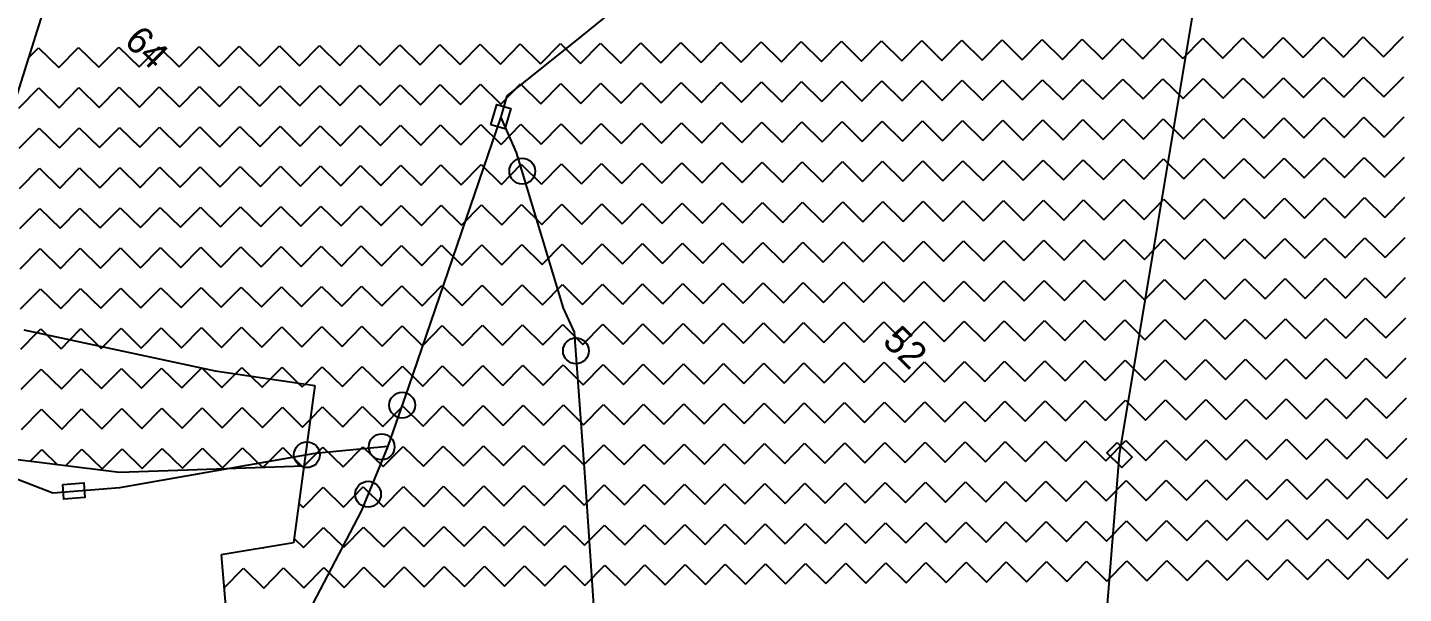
# Model space of a CAD drawing. Header units: metres. Extents: x 342804 to 346854, y 1762918 to 1765966.
# Drawn here: x 345202.7 to 345656.1, y 1764473.2 to 1764659.6 of the extents above; entities that cross this region are included whole.
import ezdxf

# ---------------------------------------------------------------- set-up
doc = ezdxf.new("R2010")
doc.units = ezdxf.units.M
doc.header["$MEASUREMENT"] = 0
for name, color, linetype in [('POLY_HATCH', 12, 'Continuous'), ('POLY_PARCEL', 6, 'Continuous'), ('TEXT_PARCEL', 7, 'Continuous')]:
    doc.layers.add(name, color=color, linetype=linetype)
doc.styles.add('TEXT_MAP', font='')
doc.styles.get('TEXT_MAP').set_extended_font_data('Kruti Dev 050')

msp = doc.modelspace()

# ---------------------------------------------------------------- linework, layer by layer
for points in [[(345355.37, 1764627.56), (345357.31, 1764634.23), (345361.92, 1764632.89), (345359.98, 1764626.22)], [(345561.76, 1764522.95), (345566.71, 1764518.08), (345563.34, 1764514.66), (345558.39, 1764519.53)], [(345214.27, 1764509.01), (345221.19, 1764509.57), (345221.58, 1764504.78), (345214.66, 1764504.23)]]:
    msp.add_lwpolyline(points, close=True)
for centre in [(345365.71, 1764612.27), (345383.4, 1764553.09), (345326.13, 1764535.2), (345319.38, 1764521.46), (345294.74, 1764518.88), (345314.91, 1764505.86)]:
    msp.add_circle(centre, 4.25)
at = {"layer": 'POLY_HATCH'}
for p, q in [((345211.71, 1764677.33), (345197.61, 1764632.48)), ((345201.41, 1764560.04), (345264.54, 1764546.46)), ((345264.54, 1764546.46), (345297.35, 1764541.67)), ((345297.35, 1764541.67), (345290.37, 1764489.89)), ((345233.04, 1764512.99), (345190.44, 1764518.3)), ((345293.77, 1764515.07), (345233.04, 1764512.99)), ((345290.37, 1764489.89), (345266.46, 1764485.93)), ((345266.46, 1764485.93), (345270.92, 1764433.47))]:
    msp.add_line(p, q, dxfattribs=at)
at = {"layer": 'POLY_HATCH', "linetype": 'Continuous'}
for p, q in [((345636.32, 1764649.85), (345642.88, 1764656.52)), ((345642.88, 1764656.52), (345649.55, 1764649.96)), ((345649.55, 1764649.96), (345656.11, 1764656.63)), ((345202.99, 1764649.58), (345206.29, 1764652.94)), ((345206.29, 1764652.94), (345212.96, 1764646.38)), ((345212.96, 1764646.38), (345219.52, 1764653.05)), ((345219.52, 1764653.05), (345226.19, 1764646.49)), ((345226.19, 1764646.49), (345232.75, 1764653.16)), ((345232.75, 1764653.16), (345239.42, 1764646.6)), ((345239.42, 1764646.6), (345245.98, 1764653.26)), ((345245.98, 1764653.26), (345252.65, 1764646.7)), ((345252.65, 1764646.7), (345259.21, 1764653.37)), ((345259.21, 1764653.37), (345265.88, 1764646.81)), ((345265.88, 1764646.81), (345272.44, 1764653.48)), ((345272.44, 1764653.48), (345279.11, 1764646.92)), ((345279.11, 1764646.92), (345285.67, 1764653.59)), ((345285.67, 1764653.59), (345292.34, 1764647.03)), ((345292.34, 1764647.03), (345298.9, 1764653.7)), ((345298.9, 1764653.7), (345305.57, 1764647.14)), ((345305.57, 1764647.14), (345312.13, 1764653.81)), ((345312.13, 1764653.81), (345318.8, 1764647.25)), ((345318.8, 1764647.25), (345325.36, 1764653.92)), ((345325.36, 1764653.92), (345332.03, 1764647.35)), ((345332.03, 1764647.35), (345338.59, 1764654.02)), ((345338.59, 1764654.02), (345345.26, 1764647.46)), ((345345.26, 1764647.46), (345351.82, 1764654.13)), ((345351.82, 1764654.13), (345358.49, 1764647.57)), ((345358.49, 1764647.57), (345365.05, 1764654.24)), ((345365.05, 1764654.24), (345371.72, 1764647.68)), ((345371.72, 1764647.68), (345378.28, 1764654.35)), ((345378.28, 1764654.35), (345384.95, 1764647.79)), ((345384.95, 1764647.79), (345391.51, 1764654.46)), ((345391.51, 1764654.46), (345398.18, 1764647.9)), ((345398.18, 1764647.9), (345404.74, 1764654.57)), ((345404.74, 1764654.57), (345411.41, 1764648.01)), ((345411.41, 1764648.01), (345417.97, 1764654.68)), ((345417.97, 1764654.68), (345424.64, 1764648.11)), ((345424.64, 1764648.11), (345431.2, 1764654.78)), ((345431.2, 1764654.78), (345437.87, 1764648.22)), ((345437.87, 1764648.22), (345444.43, 1764654.89)), ((345444.43, 1764654.89), (345451.1, 1764648.33)), ((345451.1, 1764648.33), (345457.66, 1764655)), ((345457.66, 1764655), (345464.33, 1764648.44)), ((345464.33, 1764648.44), (345470.89, 1764655.11)), ((345470.89, 1764655.11), (345477.56, 1764648.55)), ((345477.56, 1764648.55), (345484.12, 1764655.22)), ((345484.12, 1764655.22), (345490.79, 1764648.66)), ((345490.79, 1764648.66), (345497.35, 1764655.33)), ((345497.35, 1764655.33), (345504.02, 1764648.77)), ((345504.02, 1764648.77), (345510.58, 1764655.44)), ((345510.58, 1764655.44), (345517.25, 1764648.87)), ((345517.25, 1764648.87), (345523.81, 1764655.54)), ((345523.81, 1764655.54), (345530.48, 1764648.98)), ((345530.48, 1764648.98), (345537.04, 1764655.65)), ((345537.04, 1764655.65), (345543.71, 1764649.09)), ((345543.71, 1764649.09), (345550.27, 1764655.76)), ((345550.27, 1764655.76), (345556.94, 1764649.2)), ((345556.94, 1764649.2), (345563.5, 1764655.87)), ((345563.5, 1764655.87), (345570.17, 1764649.31)), ((345570.17, 1764649.31), (345576.73, 1764655.98)), ((345576.73, 1764655.98), (345583.4, 1764649.42)), ((345583.4, 1764649.42), (345589.96, 1764656.09)), ((345589.96, 1764656.09), (345596.63, 1764649.53)), ((345596.63, 1764649.53), (345603.19, 1764656.19)), ((345603.19, 1764656.19), (345609.86, 1764649.63)), ((345609.86, 1764649.63), (345616.42, 1764656.3)), ((345616.42, 1764656.3), (345623.09, 1764649.74)), ((345623.09, 1764649.74), (345629.65, 1764656.41)), ((345629.65, 1764656.41), (345636.32, 1764649.85)), ((345583.51, 1764636.19), (345590.07, 1764642.86)), ((345590.07, 1764642.86), (345596.74, 1764636.3)), ((345596.74, 1764636.3), (345603.3, 1764642.96)), ((345603.3, 1764642.96), (345609.97, 1764636.4)), ((345609.97, 1764636.4), (345616.53, 1764643.07)), ((345616.53, 1764643.07), (345623.2, 1764636.51)), ((345623.2, 1764636.51), (345629.76, 1764643.18)), ((345629.76, 1764643.18), (345636.43, 1764636.62)), ((345636.43, 1764636.62), (345642.99, 1764643.29)), ((345642.99, 1764643.29), (345649.66, 1764636.73)), ((345649.66, 1764636.73), (345656.22, 1764643.4)), ((345199.84, 1764633.04), (345206.4, 1764639.71)), ((345206.4, 1764639.71), (345213.07, 1764633.15)), ((345213.07, 1764633.15), (345219.63, 1764639.82)), ((345219.63, 1764639.82), (345226.3, 1764633.26)), ((345226.3, 1764633.26), (345232.86, 1764639.93)), ((345232.86, 1764639.93), (345239.53, 1764633.37)), ((345239.53, 1764633.37), (345246.09, 1764640.03)), ((345246.09, 1764640.03), (345252.76, 1764633.47)), ((345252.76, 1764633.47), (345259.32, 1764640.14)), ((345259.32, 1764640.14), (345265.99, 1764633.58)), ((345265.99, 1764633.58), (345272.55, 1764640.25)), ((345272.55, 1764640.25), (345279.22, 1764633.69)), ((345279.22, 1764633.69), (345285.78, 1764640.36)), ((345285.78, 1764640.36), (345292.45, 1764633.8)), ((345292.45, 1764633.8), (345299.01, 1764640.47)), ((345299.01, 1764640.47), (345305.68, 1764633.91)), ((345305.68, 1764633.91), (345312.24, 1764640.58)), ((345312.24, 1764640.58), (345318.91, 1764634.02)), ((345318.91, 1764634.02), (345325.47, 1764640.69)), ((345325.47, 1764640.69), (345332.14, 1764634.12)), ((345332.14, 1764634.12), (345338.7, 1764640.79)), ((345338.7, 1764640.79), (345345.37, 1764634.23)), ((345345.37, 1764634.23), (345351.93, 1764640.9)), ((345351.93, 1764640.9), (345358.6, 1764634.34)), ((345358.6, 1764634.34), (345365.16, 1764641.01)), ((345365.16, 1764641.01), (345371.83, 1764634.45)), ((345371.83, 1764634.45), (345378.39, 1764641.12)), ((345378.39, 1764641.12), (345385.06, 1764634.56)), ((345385.06, 1764634.56), (345391.62, 1764641.23)), ((345391.62, 1764641.23), (345398.29, 1764634.67)), ((345398.29, 1764634.67), (345404.85, 1764641.34)), ((345404.85, 1764641.34), (345411.52, 1764634.78)), ((345411.52, 1764634.78), (345418.08, 1764641.45)), ((345418.08, 1764641.45), (345424.75, 1764634.88)), ((345424.75, 1764634.88), (345431.31, 1764641.55)), ((345431.31, 1764641.55), (345437.98, 1764634.99)), ((345437.98, 1764634.99), (345444.54, 1764641.66)), ((345444.54, 1764641.66), (345451.21, 1764635.1)), ((345451.21, 1764635.1), (345457.77, 1764641.77)), ((345457.77, 1764641.77), (345464.44, 1764635.21)), ((345464.44, 1764635.21), (345471, 1764641.88)), ((345471, 1764641.88), (345477.67, 1764635.32)), ((345477.67, 1764635.32), (345484.23, 1764641.99)), ((345484.23, 1764641.99), (345490.9, 1764635.43)), ((345490.9, 1764635.43), (345497.46, 1764642.1)), ((345497.46, 1764642.1), (345504.13, 1764635.54)), ((345504.13, 1764635.54), (345510.69, 1764642.21)), ((345510.69, 1764642.21), (345517.36, 1764635.64)), ((345517.36, 1764635.64), (345523.92, 1764642.31)), ((345523.92, 1764642.31), (345530.59, 1764635.75)), ((345530.59, 1764635.75), (345537.15, 1764642.42)), ((345537.15, 1764642.42), (345543.82, 1764635.86)), ((345543.82, 1764635.86), (345550.38, 1764642.53)), ((345550.38, 1764642.53), (345557.05, 1764635.97)), ((345557.05, 1764635.97), (345563.61, 1764642.64)), ((345563.61, 1764642.64), (345570.28, 1764636.08)), ((345570.28, 1764636.08), (345576.84, 1764642.75)), ((345576.84, 1764642.75), (345583.51, 1764636.19)), ((345543.93, 1764622.63), (345550.49, 1764629.3)), ((345550.49, 1764629.3), (345557.16, 1764622.74)), ((345557.16, 1764622.74), (345563.72, 1764629.41)), ((345563.72, 1764629.41), (345570.39, 1764622.85)), ((345570.39, 1764622.85), (345576.95, 1764629.52)), ((345576.95, 1764629.52), (345583.62, 1764622.96)), ((345583.62, 1764622.96), (345590.18, 1764629.63)), ((345590.18, 1764629.63), (345596.85, 1764623.07)), ((345596.85, 1764623.07), (345603.41, 1764629.73)), ((345603.41, 1764629.73), (345610.08, 1764623.17)), ((345610.08, 1764623.17), (345616.64, 1764629.84)), ((345616.64, 1764629.84), (345623.31, 1764623.28)), ((345623.31, 1764623.28), (345629.87, 1764629.95)), ((345629.87, 1764629.95), (345636.54, 1764623.39)), ((345636.54, 1764623.39), (345643.1, 1764630.06)), ((345643.1, 1764630.06), (345649.77, 1764623.5)), ((345649.77, 1764623.5), (345656.33, 1764630.17)), ((345199.95, 1764619.81), (345206.51, 1764626.48)), ((345206.51, 1764626.48), (345213.18, 1764619.92)), ((345213.18, 1764619.92), (345219.74, 1764626.59)), ((345219.74, 1764626.59), (345226.41, 1764620.03)), ((345226.41, 1764620.03), (345232.97, 1764626.7)), ((345232.97, 1764626.7), (345239.64, 1764620.14)), ((345239.64, 1764620.14), (345246.2, 1764626.8)), ((345246.2, 1764626.8), (345252.87, 1764620.24)), ((345252.87, 1764620.24), (345259.43, 1764626.91)), ((345259.43, 1764626.91), (345266.1, 1764620.35)), ((345266.1, 1764620.35), (345272.66, 1764627.02)), ((345272.66, 1764627.02), (345279.33, 1764620.46)), ((345279.33, 1764620.46), (345285.89, 1764627.13)), ((345285.89, 1764627.13), (345292.56, 1764620.57)), ((345292.56, 1764620.57), (345299.12, 1764627.24)), ((345299.12, 1764627.24), (345305.79, 1764620.68)), ((345305.79, 1764620.68), (345312.35, 1764627.35)), ((345312.35, 1764627.35), (345319.02, 1764620.79)), ((345319.02, 1764620.79), (345325.58, 1764627.46)), ((345325.58, 1764627.46), (345332.25, 1764620.89)), ((345332.25, 1764620.89), (345338.81, 1764627.56)), ((345338.81, 1764627.56), (345345.48, 1764621)), ((345345.48, 1764621), (345352.04, 1764627.67)), ((345352.04, 1764627.67), (345358.71, 1764621.11)), ((345358.71, 1764621.11), (345365.27, 1764627.78)), ((345365.27, 1764627.78), (345371.94, 1764621.22)), ((345371.94, 1764621.22), (345378.5, 1764627.89)), ((345378.5, 1764627.89), (345385.17, 1764621.33)), ((345385.17, 1764621.33), (345391.73, 1764628)), ((345391.73, 1764628), (345398.4, 1764621.44)), ((345398.4, 1764621.44), (345404.96, 1764628.11)), ((345404.96, 1764628.11), (345411.63, 1764621.55)), ((345411.63, 1764621.55), (345418.19, 1764628.22)), ((345418.19, 1764628.22), (345424.86, 1764621.65)), ((345424.86, 1764621.65), (345431.42, 1764628.32)), ((345431.42, 1764628.32), (345438.09, 1764621.76)), ((345438.09, 1764621.76), (345444.65, 1764628.43)), ((345444.65, 1764628.43), (345451.32, 1764621.87)), ((345451.32, 1764621.87), (345457.88, 1764628.54)), ((345457.88, 1764628.54), (345464.55, 1764621.98)), ((345464.55, 1764621.98), (345471.11, 1764628.65)), ((345471.11, 1764628.65), (345477.78, 1764622.09)), ((345477.78, 1764622.09), (345484.34, 1764628.76)), ((345484.34, 1764628.76), (345491.01, 1764622.2)), ((345491.01, 1764622.2), (345497.57, 1764628.87)), ((345497.57, 1764628.87), (345504.24, 1764622.31)), ((345504.24, 1764622.31), (345510.8, 1764628.98)), ((345510.8, 1764628.98), (345517.47, 1764622.41)), ((345517.47, 1764622.41), (345524.03, 1764629.08)), ((345524.03, 1764629.08), (345530.7, 1764622.52)), ((345530.7, 1764622.52), (345537.26, 1764629.19)), ((345537.26, 1764629.19), (345543.93, 1764622.63)), ((345491.12, 1764608.97), (345497.68, 1764615.64)), ((345497.68, 1764615.64), (345504.35, 1764609.08)), ((345504.35, 1764609.08), (345510.91, 1764615.74)), ((345510.91, 1764615.74), (345517.58, 1764609.18)), ((345517.58, 1764609.18), (345524.14, 1764615.85)), ((345524.14, 1764615.85), (345530.81, 1764609.29)), ((345530.81, 1764609.29), (345537.37, 1764615.96)), ((345537.37, 1764615.96), (345544.04, 1764609.4)), ((345544.04, 1764609.4), (345550.6, 1764616.07)), ((345550.6, 1764616.07), (345557.27, 1764609.51)), ((345557.27, 1764609.51), (345563.83, 1764616.18)), ((345563.83, 1764616.18), (345570.5, 1764609.62)), ((345570.5, 1764609.62), (345577.06, 1764616.29)), ((345577.06, 1764616.29), (345583.73, 1764609.73)), ((345583.73, 1764609.73), (345590.29, 1764616.4)), ((345590.29, 1764616.4), (345596.96, 1764609.84)), ((345596.96, 1764609.84), (345603.52, 1764616.5)), ((345603.52, 1764616.5), (345610.19, 1764609.94)), ((345610.19, 1764609.94), (345616.75, 1764616.61)), ((345616.75, 1764616.61), (345623.42, 1764610.05)), ((345623.42, 1764610.05), (345629.98, 1764616.72)), ((345629.98, 1764616.72), (345636.65, 1764610.16)), ((345636.65, 1764610.16), (345643.21, 1764616.83)), ((345643.21, 1764616.83), (345649.88, 1764610.27)), ((345649.88, 1764610.27), (345656.44, 1764616.94)), ((345200.06, 1764606.58), (345206.62, 1764613.25)), ((345206.62, 1764613.25), (345213.29, 1764606.69)), ((345213.29, 1764606.69), (345219.85, 1764613.36)), ((345219.85, 1764613.36), (345226.52, 1764606.8)), ((345226.52, 1764606.8), (345233.08, 1764613.47)), ((345233.08, 1764613.47), (345239.75, 1764606.9)), ((345239.75, 1764606.9), (345246.31, 1764613.57)), ((345246.31, 1764613.57), (345252.98, 1764607.01)), ((345252.98, 1764607.01), (345259.54, 1764613.68)), ((345259.54, 1764613.68), (345266.21, 1764607.12)), ((345266.21, 1764607.12), (345272.77, 1764613.79)), ((345272.77, 1764613.79), (345279.44, 1764607.23)), ((345279.44, 1764607.23), (345286, 1764613.9)), ((345286, 1764613.9), (345292.67, 1764607.34)), ((345292.67, 1764607.34), (345299.23, 1764614.01)), ((345299.23, 1764614.01), (345305.9, 1764607.45)), ((345305.9, 1764607.45), (345312.46, 1764614.12)), ((345312.46, 1764614.12), (345319.13, 1764607.56)), ((345319.13, 1764607.56), (345325.69, 1764614.23)), ((345325.69, 1764614.23), (345332.36, 1764607.66)), ((345332.36, 1764607.66), (345338.92, 1764614.33)), ((345338.92, 1764614.33), (345345.59, 1764607.77)), ((345345.59, 1764607.77), (345352.15, 1764614.44)), ((345352.15, 1764614.44), (345358.82, 1764607.88)), ((345358.82, 1764607.88), (345365.38, 1764614.55)), ((345365.38, 1764614.55), (345372.05, 1764607.99)), ((345372.05, 1764607.99), (345378.61, 1764614.66)), ((345378.61, 1764614.66), (345385.28, 1764608.1)), ((345385.28, 1764608.1), (345391.84, 1764614.77)), ((345391.84, 1764614.77), (345398.51, 1764608.21)), ((345398.51, 1764608.21), (345405.07, 1764614.88)), ((345405.07, 1764614.88), (345411.74, 1764608.32)), ((345411.74, 1764608.32), (345418.3, 1764614.99)), ((345418.3, 1764614.99), (345424.97, 1764608.42)), ((345424.97, 1764608.42), (345431.53, 1764615.09)), ((345431.53, 1764615.09), (345438.2, 1764608.53)), ((345438.2, 1764608.53), (345444.76, 1764615.2)), ((345444.76, 1764615.2), (345451.43, 1764608.64)), ((345451.43, 1764608.64), (345457.99, 1764615.31)), ((345457.99, 1764615.31), (345464.66, 1764608.75)), ((345464.66, 1764608.75), (345471.22, 1764615.42)), ((345471.22, 1764615.42), (345477.89, 1764608.86)), ((345477.89, 1764608.86), (345484.45, 1764615.53)), ((345484.45, 1764615.53), (345491.12, 1764608.97)), ((345451.54, 1764595.41), (345458.1, 1764602.08)), ((345458.1, 1764602.08), (345464.77, 1764595.52)), ((345464.77, 1764595.52), (345471.33, 1764602.19)), ((345471.33, 1764602.19), (345478, 1764595.63)), ((345478, 1764595.63), (345484.56, 1764602.3)), ((345484.56, 1764602.3), (345491.23, 1764595.74)), ((345491.23, 1764595.74), (345497.79, 1764602.41)), ((345497.79, 1764602.41), (345504.46, 1764595.85)), ((345504.46, 1764595.85), (345511.02, 1764602.51)), ((345511.02, 1764602.51), (345517.69, 1764595.95)), ((345517.69, 1764595.95), (345524.25, 1764602.62)), ((345524.25, 1764602.62), (345530.92, 1764596.06)), ((345530.92, 1764596.06), (345537.48, 1764602.73)), ((345537.48, 1764602.73), (345544.15, 1764596.17)), ((345544.15, 1764596.17), (345550.71, 1764602.84)), ((345550.71, 1764602.84), (345557.38, 1764596.28)), ((345557.38, 1764596.28), (345563.94, 1764602.95)), ((345563.94, 1764602.95), (345570.61, 1764596.39)), ((345570.61, 1764596.39), (345577.17, 1764603.06)), ((345577.17, 1764603.06), (345583.84, 1764596.5)), ((345583.84, 1764596.5), (345590.4, 1764603.17)), ((345590.4, 1764603.17), (345597.07, 1764596.61)), ((345597.07, 1764596.61), (345603.63, 1764603.27)), ((345603.63, 1764603.27), (345610.3, 1764596.71)), ((345610.3, 1764596.71), (345616.86, 1764603.38)), ((345616.86, 1764603.38), (345623.53, 1764596.82)), ((345623.53, 1764596.82), (345630.09, 1764603.49)), ((345630.09, 1764603.49), (345636.76, 1764596.93)), ((345636.76, 1764596.93), (345643.32, 1764603.6)), ((345643.32, 1764603.6), (345649.99, 1764597.04)), ((345649.99, 1764597.04), (345656.55, 1764603.71)), ((345200.16, 1764593.35), (345206.73, 1764600.02)), ((345206.73, 1764600.02), (345213.39, 1764593.46)), ((345213.39, 1764593.46), (345219.96, 1764600.13)), ((345219.96, 1764600.13), (345226.62, 1764593.57)), ((345226.62, 1764593.57), (345233.19, 1764600.24)), ((345233.19, 1764600.24), (345239.86, 1764593.67)), ((345239.86, 1764593.67), (345246.42, 1764600.34)), ((345246.42, 1764600.34), (345253.09, 1764593.78)), ((345253.09, 1764593.78), (345259.65, 1764600.45)), ((345259.65, 1764600.45), (345266.32, 1764593.89)), ((345266.32, 1764593.89), (345272.88, 1764600.56)), ((345272.88, 1764600.56), (345279.55, 1764594)), ((345279.55, 1764594), (345286.11, 1764600.67)), ((345286.11, 1764600.67), (345292.78, 1764594.11)), ((345292.78, 1764594.11), (345299.34, 1764600.78)), ((345299.34, 1764600.78), (345306.01, 1764594.22)), ((345306.01, 1764594.22), (345312.57, 1764600.89)), ((345312.57, 1764600.89), (345319.24, 1764594.33)), ((345319.24, 1764594.33), (345325.8, 1764601)), ((345325.8, 1764601), (345332.47, 1764594.43)), ((345332.47, 1764594.43), (345339.03, 1764601.1)), ((345339.03, 1764601.1), (345345.7, 1764594.54)), ((345345.7, 1764594.54), (345352.26, 1764601.21)), ((345352.26, 1764601.21), (345358.93, 1764594.65)), ((345358.93, 1764594.65), (345365.49, 1764601.32)), ((345365.49, 1764601.32), (345372.16, 1764594.76)), ((345372.16, 1764594.76), (345378.72, 1764601.43)), ((345378.72, 1764601.43), (345385.39, 1764594.87)), ((345385.39, 1764594.87), (345391.95, 1764601.54)), ((345391.95, 1764601.54), (345398.62, 1764594.98)), ((345398.62, 1764594.98), (345405.18, 1764601.65)), ((345405.18, 1764601.65), (345411.85, 1764595.09)), ((345411.85, 1764595.09), (345418.41, 1764601.76)), ((345418.41, 1764601.76), (345425.08, 1764595.19)), ((345425.08, 1764595.19), (345431.64, 1764601.86)), ((345431.64, 1764601.86), (345438.31, 1764595.3)), ((345438.31, 1764595.3), (345444.87, 1764601.97)), ((345444.87, 1764601.97), (345451.54, 1764595.41)), ((345398.72, 1764581.75), (345405.29, 1764588.42)), ((345405.29, 1764588.42), (345411.95, 1764581.86)), ((345411.95, 1764581.86), (345418.52, 1764588.53)), ((345418.52, 1764588.53), (345425.18, 1764581.96)), ((345425.18, 1764581.96), (345431.75, 1764588.63)), ((345431.75, 1764588.63), (345438.41, 1764582.07)), ((345438.41, 1764582.07), (345444.98, 1764588.74)), ((345444.98, 1764588.74), (345451.64, 1764582.18)), ((345451.64, 1764582.18), (345458.21, 1764588.85)), ((345458.21, 1764588.85), (345464.87, 1764582.29)), ((345464.87, 1764582.29), (345471.44, 1764588.96)), ((345471.44, 1764588.96), (345478.1, 1764582.4)), ((345478.1, 1764582.4), (345484.67, 1764589.07)), ((345484.67, 1764589.07), (345491.33, 1764582.51)), ((345491.33, 1764582.51), (345497.9, 1764589.18)), ((345497.9, 1764589.18), (345504.57, 1764582.62)), ((345504.57, 1764582.62), (345511.13, 1764589.28)), ((345511.13, 1764589.28), (345517.8, 1764582.72)), ((345517.8, 1764582.72), (345524.36, 1764589.39)), ((345524.36, 1764589.39), (345531.03, 1764582.83)), ((345531.03, 1764582.83), (345537.59, 1764589.5)), ((345537.59, 1764589.5), (345544.26, 1764582.94)), ((345544.26, 1764582.94), (345550.82, 1764589.61)), ((345550.82, 1764589.61), (345557.49, 1764583.05)), ((345557.49, 1764583.05), (345564.05, 1764589.72)), ((345564.05, 1764589.72), (345570.72, 1764583.16)), ((345570.72, 1764583.16), (345577.28, 1764589.83)), ((345577.28, 1764589.83), (345583.95, 1764583.27)), ((345583.95, 1764583.27), (345590.51, 1764589.94)), ((345590.51, 1764589.94), (345597.18, 1764583.38)), ((345597.18, 1764583.38), (345603.74, 1764590.04)), ((345603.74, 1764590.04), (345610.41, 1764583.48)), ((345610.41, 1764583.48), (345616.97, 1764590.15)), ((345616.97, 1764590.15), (345623.64, 1764583.59)), ((345623.64, 1764583.59), (345630.2, 1764590.26)), ((345630.2, 1764590.26), (345636.87, 1764583.7)), ((345636.87, 1764583.7), (345643.43, 1764590.37)), ((345643.43, 1764590.37), (345650.1, 1764583.81)), ((345650.1, 1764583.81), (345656.66, 1764590.48)), ((345200.27, 1764580.12), (345206.83, 1764586.79)), ((345206.83, 1764586.79), (345213.5, 1764580.23)), ((345213.5, 1764580.23), (345220.06, 1764586.9)), ((345220.06, 1764586.9), (345226.73, 1764580.34)), ((345226.73, 1764580.34), (345233.29, 1764587.01)), ((345233.29, 1764587.01), (345239.96, 1764580.44)), ((345239.96, 1764580.44), (345246.52, 1764587.11)), ((345246.52, 1764587.11), (345253.19, 1764580.55)), ((345253.19, 1764580.55), (345259.75, 1764587.22)), ((345259.75, 1764587.22), (345266.42, 1764580.66)), ((345266.42, 1764580.66), (345272.98, 1764587.33)), ((345272.98, 1764587.33), (345279.65, 1764580.77)), ((345279.65, 1764580.77), (345286.21, 1764587.44)), ((345286.21, 1764587.44), (345292.88, 1764580.88)), ((345292.88, 1764580.88), (345299.44, 1764587.55)), ((345299.44, 1764587.55), (345306.11, 1764580.99)), ((345306.11, 1764580.99), (345312.67, 1764587.66)), ((345312.67, 1764587.66), (345319.34, 1764581.1)), ((345319.34, 1764581.1), (345325.9, 1764587.77)), ((345325.9, 1764587.77), (345332.57, 1764581.2)), ((345332.57, 1764581.2), (345339.13, 1764587.87)), ((345339.13, 1764587.87), (345345.8, 1764581.31)), ((345345.8, 1764581.31), (345352.36, 1764587.98)), ((345352.36, 1764587.98), (345359.03, 1764581.42)), ((345359.03, 1764581.42), (345365.6, 1764588.09)), ((345365.6, 1764588.09), (345372.26, 1764581.53)), ((345372.26, 1764581.53), (345378.83, 1764588.2)), ((345378.83, 1764588.2), (345385.49, 1764581.64)), ((345385.49, 1764581.64), (345392.06, 1764588.31)), ((345392.06, 1764588.31), (345398.72, 1764581.75)), ((345359.14, 1764568.19), (345365.7, 1764574.86)), ((345365.7, 1764574.86), (345372.37, 1764568.3)), ((345372.37, 1764568.3), (345378.93, 1764574.97)), ((345378.93, 1764574.97), (345385.6, 1764568.41)), ((345385.6, 1764568.41), (345392.16, 1764575.08)), ((345392.16, 1764575.08), (345398.83, 1764568.52)), ((345398.83, 1764568.52), (345405.39, 1764575.19)), ((345405.39, 1764575.19), (345412.06, 1764568.63)), ((345412.06, 1764568.63), (345418.62, 1764575.29)), ((345418.62, 1764575.29), (345425.29, 1764568.73)), ((345425.29, 1764568.73), (345431.85, 1764575.4)), ((345431.85, 1764575.4), (345438.52, 1764568.84)), ((345438.52, 1764568.84), (345445.08, 1764575.51)), ((345445.08, 1764575.51), (345451.75, 1764568.95)), ((345451.75, 1764568.95), (345458.31, 1764575.62)), ((345458.31, 1764575.62), (345464.98, 1764569.06)), ((345464.98, 1764569.06), (345471.54, 1764575.73)), ((345471.54, 1764575.73), (345478.21, 1764569.17)), ((345478.21, 1764569.17), (345484.77, 1764575.84)), ((345484.77, 1764575.84), (345491.44, 1764569.28)), ((345491.44, 1764569.28), (345498, 1764575.95)), ((345498, 1764575.95), (345504.67, 1764569.39)), ((345504.67, 1764569.39), (345511.23, 1764576.05)), ((345511.23, 1764576.05), (345517.9, 1764569.49)), ((345517.9, 1764569.49), (345524.46, 1764576.16)), ((345524.46, 1764576.16), (345531.13, 1764569.6)), ((345531.13, 1764569.6), (345537.69, 1764576.27)), ((345537.69, 1764576.27), (345544.36, 1764569.71)), ((345544.36, 1764569.71), (345550.92, 1764576.38)), ((345550.92, 1764576.38), (345557.59, 1764569.82)), ((345557.59, 1764569.82), (345564.15, 1764576.49)), ((345564.15, 1764576.49), (345570.82, 1764569.93)), ((345570.82, 1764569.93), (345577.38, 1764576.6)), ((345577.38, 1764576.6), (345584.05, 1764570.04)), ((345584.05, 1764570.04), (345590.61, 1764576.71)), ((345590.61, 1764576.71), (345597.28, 1764570.15)), ((345597.28, 1764570.15), (345603.84, 1764576.81)), ((345603.84, 1764576.81), (345610.51, 1764570.25)), ((345610.51, 1764570.25), (345617.07, 1764576.92)), ((345617.07, 1764576.92), (345623.74, 1764570.36)), ((345623.74, 1764570.36), (345630.3, 1764577.03)), ((345630.3, 1764577.03), (345636.97, 1764570.47)), ((345636.97, 1764570.47), (345643.54, 1764577.14)), ((345643.54, 1764577.14), (345650.2, 1764570.58)), ((345650.2, 1764570.58), (345656.77, 1764577.25)), ((345200.38, 1764566.89), (345206.94, 1764573.56)), ((345206.94, 1764573.56), (345213.61, 1764567)), ((345213.61, 1764567), (345220.17, 1764573.67)), ((345220.17, 1764573.67), (345226.84, 1764567.11)), ((345226.84, 1764567.11), (345233.4, 1764573.78)), ((345233.4, 1764573.78), (345240.07, 1764567.21)), ((345240.07, 1764567.21), (345246.63, 1764573.88)), ((345246.63, 1764573.88), (345253.3, 1764567.32)), ((345253.3, 1764567.32), (345259.86, 1764573.99)), ((345259.86, 1764573.99), (345266.53, 1764567.43)), ((345266.53, 1764567.43), (345273.09, 1764574.1)), ((345273.09, 1764574.1), (345279.76, 1764567.54)), ((345279.76, 1764567.54), (345286.32, 1764574.21)), ((345286.32, 1764574.21), (345292.99, 1764567.65)), ((345292.99, 1764567.65), (345299.55, 1764574.32)), ((345299.55, 1764574.32), (345306.22, 1764567.76)), ((345306.22, 1764567.76), (345312.78, 1764574.43)), ((345312.78, 1764574.43), (345319.45, 1764567.87)), ((345319.45, 1764567.87), (345326.01, 1764574.54)), ((345326.01, 1764574.54), (345332.68, 1764567.97)), ((345332.68, 1764567.97), (345339.24, 1764574.64)), ((345339.24, 1764574.64), (345345.91, 1764568.08)), ((345345.91, 1764568.08), (345352.47, 1764574.75)), ((345352.47, 1764574.75), (345359.14, 1764568.19)), ((345319.56, 1764554.64), (345326.12, 1764561.31)), ((345326.12, 1764561.31), (345332.79, 1764554.74)), ((345332.79, 1764554.74), (345339.35, 1764561.41)), ((345339.35, 1764561.41), (345346.02, 1764554.85)), ((345346.02, 1764554.85), (345352.58, 1764561.52)), ((345352.58, 1764561.52), (345359.25, 1764554.96)), ((345359.25, 1764554.96), (345365.81, 1764561.63)), ((345365.81, 1764561.63), (345372.48, 1764555.07)), ((345372.48, 1764555.07), (345379.04, 1764561.74)), ((345379.04, 1764561.74), (345385.71, 1764555.18)), ((345385.71, 1764555.18), (345392.27, 1764561.85)), ((345392.27, 1764561.85), (345398.94, 1764555.29)), ((345398.94, 1764555.29), (345405.5, 1764561.96)), ((345405.5, 1764561.96), (345412.17, 1764555.4)), ((345412.17, 1764555.4), (345418.73, 1764562.06)), ((345418.73, 1764562.06), (345425.4, 1764555.5)), ((345425.4, 1764555.5), (345431.96, 1764562.17)), ((345431.96, 1764562.17), (345438.63, 1764555.61)), ((345438.63, 1764555.61), (345445.19, 1764562.28)), ((345445.19, 1764562.28), (345451.86, 1764555.72)), ((345451.86, 1764555.72), (345458.42, 1764562.39)), ((345458.42, 1764562.39), (345465.09, 1764555.83)), ((345465.09, 1764555.83), (345471.65, 1764562.5)), ((345471.65, 1764562.5), (345478.32, 1764555.94)), ((345478.32, 1764555.94), (345484.88, 1764562.61)), ((345484.88, 1764562.61), (345491.55, 1764556.05)), ((345491.55, 1764556.05), (345498.11, 1764562.72)), ((345498.11, 1764562.72), (345504.78, 1764556.16)), ((345504.78, 1764556.16), (345511.34, 1764562.82)), ((345511.34, 1764562.82), (345518.01, 1764556.26)), ((345518.01, 1764556.26), (345524.57, 1764562.93)), ((345524.57, 1764562.93), (345531.24, 1764556.37)), ((345531.24, 1764556.37), (345537.8, 1764563.04)), ((345537.8, 1764563.04), (345544.47, 1764556.48)), ((345544.47, 1764556.48), (345551.03, 1764563.15)), ((345551.03, 1764563.15), (345557.7, 1764556.59)), ((345557.7, 1764556.59), (345564.26, 1764563.26)), ((345564.26, 1764563.26), (345570.93, 1764556.7)), ((345570.93, 1764556.7), (345577.49, 1764563.37)), ((345577.49, 1764563.37), (345584.16, 1764556.81)), ((345584.16, 1764556.81), (345590.72, 1764563.48)), ((345590.72, 1764563.48), (345597.39, 1764556.92)), ((345597.39, 1764556.92), (345603.95, 1764563.58)), ((345603.95, 1764563.58), (345610.62, 1764557.02)), ((345610.62, 1764557.02), (345617.18, 1764563.69)), ((345617.18, 1764563.69), (345623.85, 1764557.13)), ((345623.85, 1764557.13), (345630.41, 1764563.8)), ((345630.41, 1764563.8), (345637.08, 1764557.24)), ((345637.08, 1764557.24), (345643.64, 1764563.91)), ((345643.64, 1764563.91), (345650.31, 1764557.35)), ((345650.31, 1764557.35), (345656.87, 1764564.02)), ((345200.49, 1764553.66), (345205.83, 1764559.09)), ((345205.83, 1764559.09), (345207.05, 1764560.33)), ((345207.05, 1764560.33), (345209, 1764558.41)), ((345209, 1764558.41), (345213.72, 1764553.77)), ((345213.72, 1764553.77), (345216.67, 1764556.76)), ((345216.67, 1764556.76), (345220.28, 1764560.44)), ((345220.28, 1764560.44), (345226.08, 1764554.74)), ((345227.5, 1764554.43), (345233.51, 1764560.55)), ((345233.51, 1764560.55), (345240.18, 1764553.98)), ((345240.18, 1764553.98), (345246.74, 1764560.65)), ((345246.74, 1764560.65), (345253.41, 1764554.09)), ((345253.41, 1764554.09), (345259.97, 1764560.76)), ((345259.97, 1764560.76), (345266.64, 1764554.2)), ((345266.64, 1764554.2), (345273.2, 1764560.87)), ((345273.2, 1764560.87), (345279.87, 1764554.31)), ((345279.87, 1764554.31), (345286.43, 1764560.98)), ((345286.43, 1764560.98), (345293.1, 1764554.42)), ((345293.1, 1764554.42), (345299.66, 1764561.09)), ((345299.66, 1764561.09), (345306.33, 1764554.53)), ((345306.33, 1764554.53), (345312.89, 1764561.2)), ((345312.89, 1764561.2), (345319.56, 1764554.64)), ((345226.08, 1764554.74), (345226.95, 1764553.88)), ((345226.95, 1764553.88), (345227.5, 1764554.43)), ((345271.19, 1764545.49), (345273.31, 1764547.64)), ((345273.31, 1764547.64), (345276.25, 1764544.75)), ((345282.67, 1764543.81), (345286.54, 1764547.75)), ((345286.54, 1764547.75), (345291.91, 1764542.46)), ((345294.14, 1764542.14), (345299.77, 1764547.86)), ((345299.77, 1764547.86), (345306.44, 1764541.3)), ((345306.44, 1764541.3), (345313, 1764547.97)), ((345313, 1764547.97), (345319.67, 1764541.41)), ((345319.67, 1764541.41), (345326.23, 1764548.08)), ((345326.23, 1764548.08), (345332.9, 1764541.51)), ((345332.9, 1764541.51), (345339.46, 1764548.18)), ((345339.46, 1764548.18), (345346.13, 1764541.62)), ((345346.13, 1764541.62), (345352.69, 1764548.29)), ((345352.69, 1764548.29), (345359.36, 1764541.73)), ((345359.36, 1764541.73), (345365.92, 1764548.4)), ((345365.92, 1764548.4), (345372.59, 1764541.84)), ((345372.59, 1764541.84), (345379.15, 1764548.51)), ((345379.15, 1764548.51), (345385.82, 1764541.95)), ((345385.82, 1764541.95), (345392.38, 1764548.62)), ((345392.38, 1764548.62), (345399.05, 1764542.06)), ((345399.05, 1764542.06), (345405.61, 1764548.73)), ((345405.61, 1764548.73), (345412.28, 1764542.17)), ((345412.28, 1764542.17), (345418.84, 1764548.83)), ((345418.84, 1764548.83), (345425.51, 1764542.27)), ((345425.51, 1764542.27), (345432.07, 1764548.94)), ((345432.07, 1764548.94), (345438.74, 1764542.38)), ((345438.74, 1764542.38), (345445.3, 1764549.05)), ((345445.3, 1764549.05), (345451.97, 1764542.49)), ((345451.97, 1764542.49), (345458.53, 1764549.16)), ((345458.53, 1764549.16), (345465.2, 1764542.6)), ((345465.2, 1764542.6), (345471.76, 1764549.27)), ((345471.76, 1764549.27), (345478.43, 1764542.71)), ((345478.43, 1764542.71), (345484.99, 1764549.38)), ((345484.99, 1764549.38), (345491.66, 1764542.82)), ((345491.66, 1764542.82), (345498.22, 1764549.49)), ((345498.22, 1764549.49), (345504.89, 1764542.93)), ((345504.89, 1764542.93), (345511.45, 1764549.59)), ((345511.45, 1764549.59), (345518.12, 1764543.03)), ((345518.12, 1764543.03), (345524.68, 1764549.7)), ((345524.68, 1764549.7), (345531.35, 1764543.14)), ((345531.35, 1764543.14), (345537.91, 1764549.81)), ((345537.91, 1764549.81), (345544.58, 1764543.25)), ((345544.58, 1764543.25), (345551.14, 1764549.92)), ((345551.14, 1764549.92), (345557.81, 1764543.36)), ((345557.81, 1764543.36), (345564.37, 1764550.03)), ((345564.37, 1764550.03), (345571.04, 1764543.47)), ((345571.04, 1764543.47), (345577.6, 1764550.14)), ((345577.6, 1764550.14), (345584.27, 1764543.58)), ((345584.27, 1764543.58), (345590.83, 1764550.25)), ((345590.83, 1764550.25), (345597.5, 1764543.69)), ((345597.5, 1764543.69), (345604.06, 1764550.35)), ((345604.06, 1764550.35), (345610.73, 1764543.79)), ((345610.73, 1764543.79), (345617.29, 1764550.46)), ((345617.29, 1764550.46), (345623.96, 1764543.9)), ((345623.96, 1764543.9), (345630.52, 1764550.57)), ((345630.52, 1764550.57), (345637.19, 1764544.01)), ((345637.19, 1764544.01), (345643.75, 1764550.68)), ((345643.75, 1764550.68), (345650.42, 1764544.12)), ((345650.42, 1764544.12), (345656.98, 1764550.79)), ((345200.6, 1764540.43), (345207.16, 1764547.1)), ((345207.16, 1764547.1), (345213.83, 1764540.54)), ((345213.83, 1764540.54), (345220.39, 1764547.21)), ((345220.39, 1764547.21), (345227.06, 1764540.65)), ((345227.06, 1764540.65), (345233.62, 1764547.32)), ((345233.62, 1764547.32), (345240.29, 1764540.75)), ((345240.29, 1764540.75), (345246.85, 1764547.42)), ((345246.85, 1764547.42), (345253.52, 1764540.86)), ((345253.52, 1764540.86), (345259.99, 1764547.44)), ((345259.99, 1764547.44), (345260.08, 1764547.53)), ((345260.08, 1764547.53), (345260.22, 1764547.39)), ((345260.22, 1764547.39), (345266.75, 1764540.97)), ((345266.75, 1764540.97), (345271.19, 1764545.49)), ((345276.25, 1764544.75), (345279.98, 1764541.08)), ((345279.98, 1764541.08), (345282.67, 1764543.81)), ((345291.91, 1764542.46), (345293.21, 1764541.19)), ((345293.21, 1764541.19), (345294.14, 1764542.14)), ((345227.17, 1764527.42), (345233.73, 1764534.09)), ((345233.73, 1764534.09), (345240.4, 1764527.52)), ((345240.4, 1764527.52), (345246.96, 1764534.19)), ((345246.96, 1764534.19), (345253.63, 1764527.63)), ((345253.63, 1764527.63), (345260.19, 1764534.3)), ((345260.19, 1764534.3), (345266.86, 1764527.74)), ((345266.86, 1764527.74), (345273.42, 1764534.41)), ((345273.42, 1764534.41), (345280.09, 1764527.85)), ((345280.09, 1764527.85), (345286.65, 1764534.52)), ((345286.65, 1764534.52), (345293.32, 1764527.96)), ((345295.85, 1764530.53), (345299.88, 1764534.63)), ((345299.88, 1764534.63), (345306.55, 1764528.07)), ((345306.55, 1764528.07), (345313.11, 1764534.74)), ((345313.11, 1764534.74), (345319.78, 1764528.18)), ((345319.78, 1764528.18), (345326.34, 1764534.85)), ((345326.34, 1764534.85), (345333.01, 1764528.28)), ((345333.01, 1764528.28), (345339.57, 1764534.95)), ((345339.57, 1764534.95), (345346.24, 1764528.39)), ((345346.24, 1764528.39), (345352.8, 1764535.06)), ((345352.8, 1764535.06), (345359.47, 1764528.5)), ((345359.47, 1764528.5), (345366.03, 1764535.17)), ((345366.03, 1764535.17), (345372.7, 1764528.61)), ((345372.7, 1764528.61), (345379.26, 1764535.28)), ((345379.26, 1764535.28), (345385.93, 1764528.72)), ((345385.93, 1764528.72), (345392.49, 1764535.39)), ((345392.49, 1764535.39), (345399.16, 1764528.83)), ((345399.16, 1764528.83), (345405.72, 1764535.5)), ((345405.72, 1764535.5), (345412.39, 1764528.94)), ((345412.39, 1764528.94), (345418.95, 1764535.6)), ((345418.95, 1764535.6), (345425.62, 1764529.04)), ((345425.62, 1764529.04), (345432.18, 1764535.71)), ((345432.18, 1764535.71), (345438.85, 1764529.15)), ((345438.85, 1764529.15), (345445.41, 1764535.82)), ((345445.41, 1764535.82), (345452.08, 1764529.26)), ((345452.08, 1764529.26), (345458.64, 1764535.93)), ((345458.64, 1764535.93), (345465.31, 1764529.37)), ((345465.31, 1764529.37), (345471.87, 1764536.04)), ((345471.87, 1764536.04), (345478.54, 1764529.48)), ((345478.54, 1764529.48), (345485.1, 1764536.15)), ((345485.1, 1764536.15), (345491.77, 1764529.59)), ((345491.77, 1764529.59), (345498.33, 1764536.26)), ((345498.33, 1764536.26), (345505, 1764529.7)), ((345505, 1764529.7), (345511.56, 1764536.36)), ((345511.56, 1764536.36), (345518.23, 1764529.8)), ((345518.23, 1764529.8), (345524.79, 1764536.47)), ((345524.79, 1764536.47), (345531.46, 1764529.91)), ((345531.46, 1764529.91), (345538.02, 1764536.58)), ((345538.02, 1764536.58), (345544.69, 1764530.02)), ((345544.69, 1764530.02), (345551.25, 1764536.69)), ((345551.25, 1764536.69), (345557.92, 1764530.13)), ((345557.92, 1764530.13), (345564.48, 1764536.8)), ((345564.48, 1764536.8), (345571.15, 1764530.24)), ((345571.15, 1764530.24), (345577.71, 1764536.91)), ((345577.71, 1764536.91), (345584.38, 1764530.35)), ((345584.38, 1764530.35), (345590.94, 1764537.02)), ((345590.94, 1764537.02), (345597.61, 1764530.45)), ((345597.61, 1764530.45), (345604.17, 1764537.12)), ((345604.17, 1764537.12), (345610.84, 1764530.56)), ((345610.84, 1764530.56), (345617.4, 1764537.23)), ((345617.4, 1764537.23), (345624.07, 1764530.67)), ((345624.07, 1764530.67), (345630.63, 1764537.34)), ((345630.63, 1764537.34), (345637.3, 1764530.78)), ((345637.3, 1764530.78), (345643.86, 1764537.45)), ((345643.86, 1764537.45), (345650.53, 1764530.89)), ((345650.53, 1764530.89), (345657.09, 1764537.56)), ((345200.71, 1764527.2), (345207.27, 1764533.87)), ((345207.27, 1764533.87), (345213.94, 1764527.31)), ((345213.94, 1764527.31), (345220.5, 1764533.98)), ((345220.5, 1764533.98), (345227.17, 1764527.42)), ((345293.32, 1764527.96), (345295.85, 1764530.53)), ((345203.48, 1764516.67), (345207.38, 1764520.64)), ((345207.38, 1764520.64), (345212.56, 1764515.54)), ((345215.17, 1764515.22), (345220.61, 1764520.75)), ((345220.61, 1764520.75), (345227.28, 1764514.19)), ((345227.28, 1764514.19), (345233.84, 1764520.86)), ((345233.84, 1764520.86), (345240.51, 1764514.29)), ((345240.51, 1764514.29), (345247.07, 1764520.96)), ((345247.07, 1764520.96), (345253.74, 1764514.4)), ((345253.74, 1764514.4), (345260.3, 1764521.07)), ((345260.3, 1764521.07), (345266.97, 1764514.51)), ((345266.97, 1764514.51), (345273.53, 1764521.18)), ((345273.53, 1764521.18), (345280.2, 1764514.62)), ((345280.2, 1764514.62), (345286.76, 1764521.29)), ((345286.76, 1764521.29), (345293.1, 1764515.05)), ((345293.77, 1764515.07), (345299.99, 1764521.4)), ((345299.99, 1764521.4), (345306.66, 1764514.84)), ((345306.66, 1764514.84), (345313.22, 1764521.51)), ((345313.22, 1764521.51), (345319.89, 1764514.95)), ((345319.89, 1764514.95), (345326.45, 1764521.61)), ((345326.45, 1764521.61), (345333.12, 1764515.05)), ((345333.12, 1764515.05), (345339.68, 1764521.72)), ((345339.68, 1764521.72), (345346.35, 1764515.16)), ((345346.35, 1764515.16), (345352.91, 1764521.83)), ((345352.91, 1764521.83), (345359.58, 1764515.27)), ((345359.58, 1764515.27), (345366.14, 1764521.94)), ((345366.14, 1764521.94), (345372.81, 1764515.38)), ((345372.81, 1764515.38), (345379.37, 1764522.05)), ((345379.37, 1764522.05), (345386.04, 1764515.49)), ((345386.04, 1764515.49), (345392.6, 1764522.16)), ((345392.6, 1764522.16), (345399.27, 1764515.6)), ((345399.27, 1764515.6), (345405.83, 1764522.27)), ((345405.83, 1764522.27), (345412.5, 1764515.71)), ((345412.5, 1764515.71), (345419.06, 1764522.37)), ((345419.06, 1764522.37), (345425.73, 1764515.81)), ((345425.73, 1764515.81), (345432.29, 1764522.48)), ((345432.29, 1764522.48), (345438.96, 1764515.92)), ((345438.96, 1764515.92), (345445.52, 1764522.59)), ((345445.52, 1764522.59), (345452.19, 1764516.03)), ((345452.19, 1764516.03), (345458.75, 1764522.7)), ((345458.75, 1764522.7), (345465.42, 1764516.14)), ((345465.42, 1764516.14), (345471.98, 1764522.81)), ((345471.98, 1764522.81), (345478.65, 1764516.25)), ((345478.65, 1764516.25), (345485.21, 1764522.92)), ((345485.21, 1764522.92), (345491.88, 1764516.36)), ((345491.88, 1764516.36), (345498.44, 1764523.03)), ((345498.44, 1764523.03), (345505.11, 1764516.47)), ((345505.11, 1764516.47), (345511.67, 1764523.13)), ((345511.67, 1764523.13), (345518.34, 1764516.57)), ((345518.34, 1764516.57), (345524.9, 1764523.24)), ((345524.9, 1764523.24), (345531.57, 1764516.68)), ((345531.57, 1764516.68), (345538.13, 1764523.35)), ((345538.13, 1764523.35), (345544.8, 1764516.79)), ((345544.8, 1764516.79), (345551.36, 1764523.46)), ((345551.36, 1764523.46), (345558.03, 1764516.9)), ((345558.03, 1764516.9), (345564.59, 1764523.57)), ((345564.59, 1764523.57), (345571.26, 1764517.01)), ((345571.26, 1764517.01), (345577.82, 1764523.68)), ((345577.82, 1764523.68), (345584.49, 1764517.12)), ((345584.49, 1764517.12), (345591.05, 1764523.79)), ((345591.05, 1764523.79), (345597.72, 1764517.22)), ((345597.72, 1764517.22), (345604.28, 1764523.89)), ((345604.28, 1764523.89), (345610.95, 1764517.33)), ((345610.95, 1764517.33), (345617.51, 1764524)), ((345617.51, 1764524), (345624.18, 1764517.44)), ((345624.18, 1764517.44), (345630.74, 1764524.11)), ((345630.74, 1764524.11), (345637.41, 1764517.55)), ((345637.41, 1764517.55), (345643.97, 1764524.22)), ((345643.97, 1764524.22), (345650.64, 1764517.66)), ((345650.64, 1764517.66), (345657.2, 1764524.33)), ((345293.54, 1764501.5), (345300.1, 1764508.17)), ((345300.1, 1764508.17), (345306.77, 1764501.61)), ((345306.77, 1764501.61), (345313.33, 1764508.28)), ((345313.33, 1764508.28), (345320, 1764501.72)), ((345320, 1764501.72), (345326.56, 1764508.38)), ((345326.56, 1764508.38), (345333.23, 1764501.82)), ((345333.23, 1764501.82), (345339.79, 1764508.49)), ((345339.79, 1764508.49), (345346.46, 1764501.93)), ((345346.46, 1764501.93), (345353.02, 1764508.6)), ((345353.02, 1764508.6), (345359.69, 1764502.04)), ((345359.69, 1764502.04), (345366.25, 1764508.71)), ((345366.25, 1764508.71), (345372.92, 1764502.15)), ((345372.92, 1764502.15), (345379.48, 1764508.82)), ((345379.48, 1764508.82), (345386.15, 1764502.26)), ((345386.15, 1764502.26), (345392.71, 1764508.93)), ((345392.71, 1764508.93), (345399.38, 1764502.37)), ((345399.38, 1764502.37), (345405.94, 1764509.04)), ((345405.94, 1764509.04), (345412.61, 1764502.48)), ((345412.61, 1764502.48), (345419.17, 1764509.14)), ((345419.17, 1764509.14), (345425.84, 1764502.58)), ((345425.84, 1764502.58), (345432.4, 1764509.25)), ((345432.4, 1764509.25), (345439.07, 1764502.69)), ((345439.07, 1764502.69), (345445.63, 1764509.36)), ((345445.63, 1764509.36), (345452.3, 1764502.8)), ((345452.3, 1764502.8), (345458.86, 1764509.47)), ((345458.86, 1764509.47), (345465.53, 1764502.91)), ((345465.53, 1764502.91), (345472.09, 1764509.58)), ((345472.09, 1764509.58), (345478.76, 1764503.02)), ((345478.76, 1764503.02), (345485.32, 1764509.69)), ((345485.32, 1764509.69), (345491.99, 1764503.13)), ((345491.99, 1764503.13), (345498.55, 1764509.8)), ((345498.55, 1764509.8), (345505.22, 1764503.24)), ((345505.22, 1764503.24), (345511.78, 1764509.9)), ((345511.78, 1764509.9), (345518.45, 1764503.34)), ((345518.45, 1764503.34), (345525.01, 1764510.01)), ((345525.01, 1764510.01), (345531.68, 1764503.45)), ((345531.68, 1764503.45), (345538.24, 1764510.12)), ((345538.24, 1764510.12), (345544.91, 1764503.56)), ((345544.91, 1764503.56), (345551.47, 1764510.23)), ((345551.47, 1764510.23), (345558.14, 1764503.67)), ((345558.14, 1764503.67), (345564.7, 1764510.34)), ((345564.7, 1764510.34), (345571.37, 1764503.78)), ((345571.37, 1764503.78), (345577.93, 1764510.45)), ((345577.93, 1764510.45), (345584.6, 1764503.89)), ((345584.6, 1764503.89), (345591.16, 1764510.56)), ((345591.16, 1764510.56), (345597.83, 1764503.99)), ((345597.83, 1764503.99), (345604.39, 1764510.66)), ((345604.39, 1764510.66), (345611.06, 1764504.1)), ((345611.06, 1764504.1), (345617.62, 1764510.77)), ((345617.62, 1764510.77), (345624.29, 1764504.21)), ((345624.29, 1764504.21), (345630.85, 1764510.88)), ((345630.85, 1764510.88), (345637.52, 1764504.32)), ((345637.52, 1764504.32), (345644.08, 1764510.99)), ((345644.08, 1764510.99), (345650.75, 1764504.43)), ((345650.75, 1764504.43), (345657.31, 1764511.1)), ((345292.12, 1764502.89), (345293.54, 1764501.5)), ((345637.63, 1764491.09), (345644.19, 1764497.76)), ((345644.19, 1764497.76), (345650.86, 1764491.2)), ((345650.86, 1764491.2), (345657.42, 1764497.87)), ((345293.64, 1764488.27), (345300.2, 1764494.94)), ((345300.2, 1764494.94), (345306.87, 1764488.38)), ((345306.87, 1764488.38), (345313.43, 1764495.05)), ((345313.43, 1764495.05), (345320.1, 1764488.49)), ((345320.1, 1764488.49), (345326.66, 1764495.15)), ((345326.66, 1764495.15), (345333.33, 1764488.59)), ((345333.33, 1764488.59), (345339.89, 1764495.26)), ((345339.89, 1764495.26), (345346.56, 1764488.7)), ((345346.56, 1764488.7), (345353.12, 1764495.37)), ((345353.12, 1764495.37), (345359.79, 1764488.81)), ((345359.79, 1764488.81), (345366.35, 1764495.48)), ((345366.35, 1764495.48), (345373.02, 1764488.92)), ((345373.02, 1764488.92), (345379.58, 1764495.59)), ((345379.58, 1764495.59), (345386.25, 1764489.03)), ((345386.25, 1764489.03), (345392.81, 1764495.7)), ((345392.81, 1764495.7), (345399.48, 1764489.14)), ((345399.48, 1764489.14), (345406.04, 1764495.81)), ((345406.04, 1764495.81), (345412.71, 1764489.25)), ((345412.71, 1764489.25), (345419.28, 1764495.91)), ((345419.28, 1764495.91), (345425.94, 1764489.35)), ((345425.94, 1764489.35), (345432.51, 1764496.02)), ((345432.51, 1764496.02), (345439.17, 1764489.46)), ((345439.17, 1764489.46), (345445.74, 1764496.13)), ((345445.74, 1764496.13), (345452.4, 1764489.57)), ((345452.4, 1764489.57), (345458.97, 1764496.24)), ((345458.97, 1764496.24), (345465.63, 1764489.68)), ((345465.63, 1764489.68), (345472.2, 1764496.35)), ((345472.2, 1764496.35), (345478.86, 1764489.79)), ((345478.86, 1764489.79), (345485.43, 1764496.46)), ((345485.43, 1764496.46), (345492.09, 1764489.9)), ((345492.09, 1764489.9), (345498.66, 1764496.57)), ((345498.66, 1764496.57), (345505.32, 1764490.01)), ((345505.32, 1764490.01), (345511.89, 1764496.67)), ((345511.89, 1764496.67), (345518.55, 1764490.11)), ((345518.55, 1764490.11), (345525.12, 1764496.78)), ((345525.12, 1764496.78), (345531.78, 1764490.22)), ((345531.78, 1764490.22), (345538.35, 1764496.89)), ((345538.35, 1764496.89), (345545.01, 1764490.33)), ((345545.01, 1764490.33), (345551.58, 1764497)), ((345551.58, 1764497), (345558.25, 1764490.44)), ((345558.25, 1764490.44), (345564.81, 1764497.11)), ((345564.81, 1764497.11), (345571.48, 1764490.55)), ((345571.48, 1764490.55), (345578.04, 1764497.22)), ((345578.04, 1764497.22), (345584.71, 1764490.66)), ((345584.71, 1764490.66), (345591.27, 1764497.33)), ((345591.27, 1764497.33), (345597.94, 1764490.76)), ((345597.94, 1764490.76), (345604.5, 1764497.43)), ((345604.5, 1764497.43), (345611.17, 1764490.87)), ((345611.17, 1764490.87), (345617.73, 1764497.54)), ((345617.73, 1764497.54), (345624.4, 1764490.98)), ((345624.4, 1764490.98), (345630.96, 1764497.65)), ((345630.96, 1764497.65), (345637.63, 1764491.09)), ((345290.56, 1764491.3), (345293.64, 1764488.27)), ((345280.34, 1764488.23), (345280.41, 1764488.16)), ((345280.41, 1764488.16), (345280.51, 1764488.26)), ((345598.04, 1764477.53), (345604.6, 1764484.2)), ((345604.6, 1764484.2), (345611.27, 1764477.64)), ((345611.27, 1764477.64), (345617.83, 1764484.31)), ((345617.83, 1764484.31), (345624.5, 1764477.75)), ((345624.5, 1764477.75), (345631.06, 1764484.42)), ((345631.06, 1764484.42), (345637.73, 1764477.86)), ((345637.73, 1764477.86), (345644.29, 1764484.53)), ((345644.29, 1764484.53), (345650.96, 1764477.97)), ((345650.96, 1764477.97), (345657.52, 1764484.64)), ((345267.4, 1764474.93), (345273.85, 1764481.49)), ((345273.85, 1764481.49), (345280.52, 1764474.93)), ((345280.52, 1764474.93), (345287.08, 1764481.6)), ((345287.08, 1764481.6), (345293.75, 1764475.04)), ((345293.75, 1764475.04), (345300.31, 1764481.71)), ((345300.31, 1764481.71), (345306.98, 1764475.15)), ((345306.98, 1764475.15), (345313.54, 1764481.82)), ((345313.54, 1764481.82), (345320.21, 1764475.26)), ((345320.21, 1764475.26), (345326.77, 1764481.92)), ((345326.77, 1764481.92), (345333.44, 1764475.36)), ((345333.44, 1764475.36), (345340, 1764482.03)), ((345340, 1764482.03), (345346.67, 1764475.47)), ((345346.67, 1764475.47), (345353.23, 1764482.14)), ((345353.23, 1764482.14), (345359.9, 1764475.58)), ((345359.9, 1764475.58), (345366.46, 1764482.25)), ((345366.46, 1764482.25), (345373.13, 1764475.69)), ((345373.13, 1764475.69), (345379.69, 1764482.36)), ((345379.69, 1764482.36), (345386.36, 1764475.8)), ((345386.36, 1764475.8), (345392.92, 1764482.47)), ((345392.92, 1764482.47), (345399.59, 1764475.91)), ((345399.59, 1764475.91), (345406.15, 1764482.58)), ((345406.15, 1764482.58), (345412.82, 1764476.02)), ((345412.82, 1764476.02), (345419.38, 1764482.68)), ((345419.38, 1764482.68), (345426.05, 1764476.12)), ((345426.05, 1764476.12), (345432.61, 1764482.79)), ((345432.61, 1764482.79), (345439.28, 1764476.23)), ((345439.28, 1764476.23), (345445.84, 1764482.9)), ((345445.84, 1764482.9), (345452.51, 1764476.34)), ((345452.51, 1764476.34), (345459.07, 1764483.01)), ((345459.07, 1764483.01), (345465.74, 1764476.45)), ((345465.74, 1764476.45), (345472.3, 1764483.12)), ((345472.3, 1764483.12), (345478.97, 1764476.56)), ((345478.97, 1764476.56), (345485.53, 1764483.23)), ((345485.53, 1764483.23), (345492.2, 1764476.67)), ((345492.2, 1764476.67), (345498.76, 1764483.34)), ((345498.76, 1764483.34), (345505.43, 1764476.77)), ((345505.43, 1764476.77), (345511.99, 1764483.44)), ((345511.99, 1764483.44), (345518.66, 1764476.88)), ((345518.66, 1764476.88), (345525.22, 1764483.55)), ((345525.22, 1764483.55), (345531.89, 1764476.99)), ((345531.89, 1764476.99), (345538.45, 1764483.66)), ((345538.45, 1764483.66), (345545.12, 1764477.1)), ((345545.12, 1764477.1), (345551.68, 1764483.77)), ((345551.68, 1764483.77), (345558.35, 1764477.21)), ((345558.35, 1764477.21), (345564.91, 1764483.88)), ((345564.91, 1764483.88), (345571.58, 1764477.32)), ((345571.58, 1764477.32), (345578.14, 1764483.99)), ((345578.14, 1764483.99), (345584.81, 1764477.43)), ((345584.81, 1764477.43), (345591.37, 1764484.1)), ((345591.37, 1764484.1), (345598.04, 1764477.53))]:
    msp.add_line(p, q, dxfattribs=at)
at = {"layer": 'POLY_PARCEL'}
for p, q in [((345562.55, 1764518.8), (345597.83, 1764730.86)), ((345453.49, 1764712.08), (345383.03, 1764654.98)), ((345383.03, 1764654.98), (345360.64, 1764637.1)), ((345360.64, 1764637.1), (345358.64, 1764630.23)), ((345358.64, 1764630.23), (345328.24, 1764541.2)), ((345363.85, 1764618.45), (345358.64, 1764630.23)), ((345379.31, 1764567.12), (345363.85, 1764618.45)), ((345382.95, 1764559.29), (345379.31, 1764567.12)), ((345386.53, 1764509.93), (345382.95, 1764559.29)), ((345328.24, 1764541.2), (345321.37, 1764521.65)), ((345170.03, 1764522.17), (345211.04, 1764506.34)), ((345297.52, 1764519.36), (345321.37, 1764521.65)), ((345321.37, 1764521.65), (345312.65, 1764500.33)), ((345233.08, 1764508.12), (345297.52, 1764519.36)), ((345550.05, 1764362.73), (345562.55, 1764518.8)), ((345562.55, 1764518.8), (345562.55, 1764518.8)), ((345562.55, 1764518.8), (345562.55, 1764518.8)), ((345211.04, 1764506.34), (345233.08, 1764508.12)), ((345391.45, 1764438.52), (345386.53, 1764509.93)), ((345312.65, 1764500.33), (345268.14, 1764415.65))]:
    msp.add_line(p, q, dxfattribs=at)

# ---------------------------------------------------------------- texts
at = {"layer": 'TEXT_PARCEL', "style": 'TEXT_MAP'}
for s, p in [('64', (345234.16, 1764654.6)), ('52', (345484.07, 1764555.78))]:
    msp.add_text(s, height=8.981, rotation=315.47, dxfattribs=at).set_placement(p)

doc.saveas('drawing.dxf')
